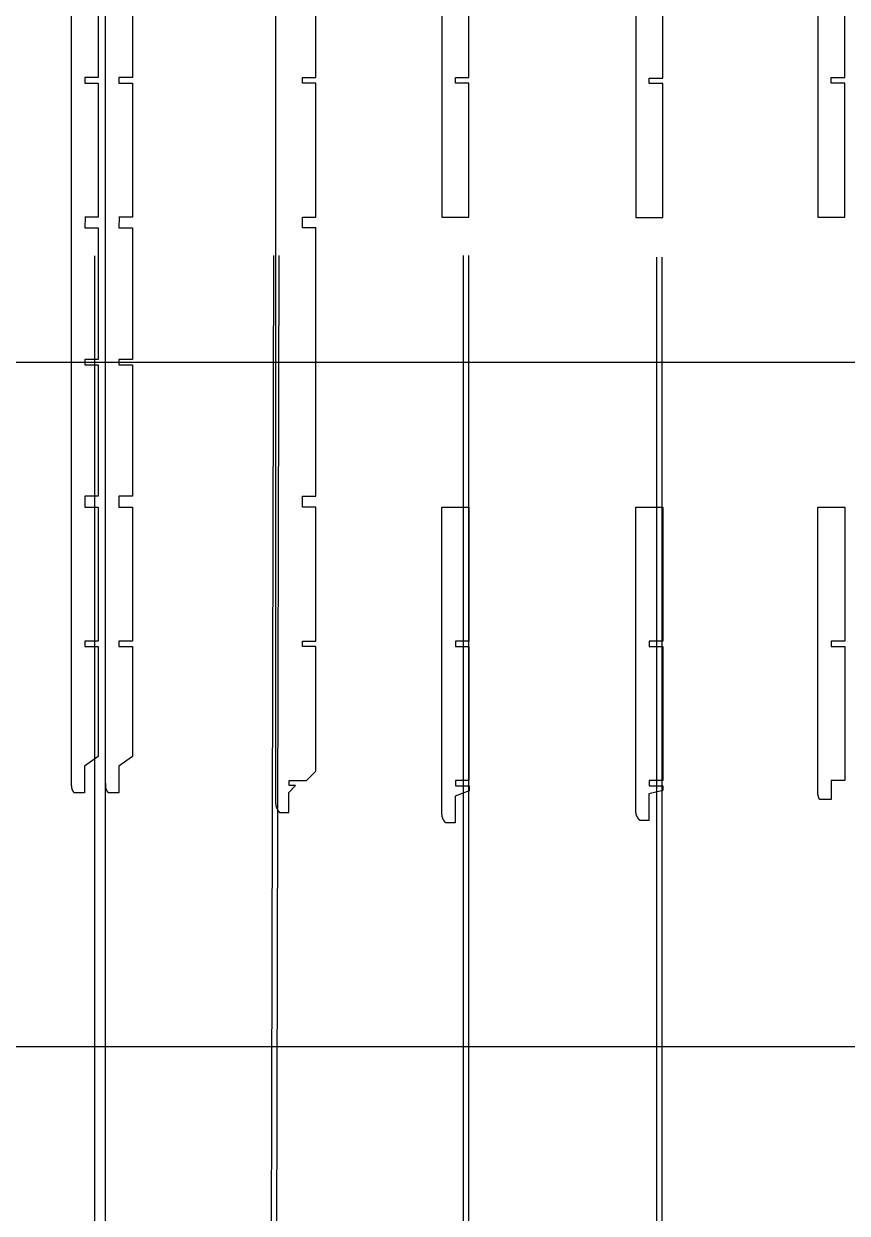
# Model space of a CAD drawing. Header units: inches. Extents: x -1514 to 1282, y -2074 to 286.
# Drawn here: x 295.3 to 356.7, y -56.2 to 32.5 of the extents above; entities that cross this region are included whole.
import ezdxf

# ---------------------------------------------------------------- set-up
doc = ezdxf.new("R2010")
doc.units = ezdxf.units.IN
doc.header["$LTSCALE"] = 0.1
doc.header["$MEASUREMENT"] = 0

msp = doc.modelspace()

# ---------------------------------------------------------------- linework, layer by layer
for p, q in [((300.55217, -144.93508), (300.55217, 15.20214)), ((301.35217, -144.93508), (301.35217, 15.20214)), ((313.5385, -144.93508), (313.88631, 15.21573)), ((313.93846, -144.93508), (314.28627, 15.21486)), ((328.03272, -144.93508), (328.03272, 15.21541)), ((328.43272, -144.93508), (328.43272, 15.21541)), ((342.45966, -144.93508), (342.45966, 15.10104)), ((342.85966, -144.93508), (342.85966, 15.10104)), ((233.85513, 7.27605), (470.09796, 7.27605)), ((233.85513, -43.78328), (430.05717, -43.78328))]:
    msp.add_line(p, q)
at = {"color": 7, "linetype": 'Continuous', "lineweight": 25}
for points in [[(326.43272, 40.95437), (326.43272, 18.0903), (328.43272, 18.0903), (328.43272, 28.0903), (327.43272, 28.0903), (327.43272, 28.4903), (328.43272, 28.4903), (328.43272, 38.4903)], [(314.03272, 40.1733), (314.03272, -25.6212), (314.03274, -25.62731), (314.0328, -25.63342), (314.03289, -25.63953), (314.03302, -25.64564), (314.03319, -25.65175), (314.0334, -25.65785), (314.03365, -25.66396), (314.03393, -25.67007), (314.03425, -25.67617), (314.03461, -25.68227), (314.03501, -25.68837), (314.03544, -25.69447), (314.03592, -25.70056), (314.03643, -25.70665), (314.03697, -25.71274), (314.03756, -25.71882), (314.03818, -25.7249), (314.03884, -25.73097), (314.03919, -25.734), (314.03954, -25.73699), (314.04026, -25.74298), (314.04103, -25.74897), (314.04183, -25.75496), (314.04267, -25.76094), (314.04355, -25.76692), (314.04447, -25.7729), (314.04542, -25.77887), (314.04641, -25.78484), (314.04744, -25.79081), (314.0485, -25.79677), (314.0496, -25.80273), (314.05074, -25.80868), (314.05192, -25.81463), (314.05313, -25.82057), (314.05438, -25.8265), (314.05566, -25.83243), (314.05698, -25.83835), (314.05834, -25.84427), (314.05974, -25.85018), (314.06117, -25.85607), (314.06263, -25.86197), (314.06413, -25.86785), (314.06567, -25.87372), (314.06725, -25.87959), (314.06886, -25.88545), (314.0705, -25.89129), (314.07218, -25.89713), (314.0739, -25.90295), (314.07565, -25.90877), (314.07744, -25.91457), (314.07926, -25.92037), (314.08112, -25.92615), (314.08301, -25.93192), (314.08494, -25.93767), (314.0869, -25.94342), (314.08889, -25.94915), (314.09092, -25.95487), (314.09299, -25.96057), (314.09509, -25.96626), (314.09722, -25.97194), (314.09939, -25.9776), (314.10159, -25.98325), (314.10383, -25.98888), (314.1061, -25.99449), (314.1084, -26.00009), (314.11074, -26.00568), (314.11311, -26.01125), (314.11552, -26.0168), (314.11795, -26.02233), (314.12043, -26.02784), (314.12293, -26.03334), (314.12547, -26.03882), (314.12804, -26.04428), (314.13064, -26.04973), (314.13328, -26.05515), (314.13595, -26.06056), (314.13866, -26.06596), (314.1414, -26.07134), (314.14418, -26.0767), (314.14699, -26.08205), (314.14984, -26.08739), (314.15272, -26.09271), (314.15564, -26.09801), (314.15859, -26.1033), (314.16157, -26.10857), (314.16458, -26.11383), (314.16763, -26.11907), (314.17071, -26.12429), (314.17383, -26.12949), (314.17698, -26.13467), (314.18015, -26.13984), (314.18337, -26.14499), (314.18661, -26.15012), (314.18989, -26.15523), (314.19319, -26.16032), (314.19653, -26.16539), (314.1999, -26.17044), (314.2033, -26.17547), (314.20673, -26.18048), (314.2102, -26.18547), (314.21369, -26.19044), (314.21721, -26.19539), (314.22076, -26.20031), (314.22435, -26.20522), (314.22796, -26.2101), (314.2316, -26.21496), (314.23527, -26.21979), (314.23897, -26.22461), (314.2427, -26.2294), (314.24646, -26.23416), (314.25024, -26.23891), (314.25406, -26.24363), (314.2579, -26.24832), (314.26177, -26.25299), (314.26567, -26.25763), (314.26959, -26.26225), (314.27355, -26.26685), (314.27753, -26.27142), (314.28153, -26.27596), (314.28557, -26.28047), (314.28963, -26.28496), (314.29371, -26.28943), (314.29782, -26.29386), (314.30196, -26.29827), (314.30613, -26.30265), (314.31031, -26.307), (314.31453, -26.31132), (314.31877, -26.31562), (314.32303, -26.31989), (315.01274, -26.31989), (315.01274, -24.81989), (315.51274, -24.31989), (315.03272, -24.3177), (315.03272, -23.93819), (316.33619, -23.93819), (317.03272, -23.24166), (317.03272, -13.93819), (316.03272, -13.93819), (316.03272, -13.53819), (317.03272, -13.53819), (317.03272, -3.53819), (316.03272, -3.53819), (316.03272, -2.73819), (317.03272, -2.73819), (317.03272, 17.2903), (316.03272, 17.2903), (316.03272, 18.0903), (317.03272, 18.0903), (317.03272, 28.09029), (316.03272, 28.09029), (316.03272, 28.49029), (317.03272, 28.49029), (317.03272, 37.77376)], [(340.89199, 40.71335), (340.89199, 18.05202), (342.89199, 18.05202), (342.89199, 28.05202), (341.89199, 28.05202), (341.89199, 28.45202), (342.89199, 28.45202), (342.89199, 38.45202)], [(354.46869, 39.41665), (354.46869, 18.0903), (356.46869, 18.0903), (356.46869, 28.0903), (355.46869, 28.0903), (355.46869, 28.4903), (356.46869, 28.4903), (356.46869, 38.4903)], [(299.82785, 18.09029), (299.80747, 17.29029), (300.80747, 17.29029), (300.80747, 7.47605), (299.80747, 7.47605), (299.80747, 7.07605), (300.80747, 7.07605), (300.80747, -2.73819), (299.80747, -2.73819), (299.80747, -3.53819), (300.80747, -3.53819), (300.80747, -13.53819), (299.80747, -13.53819), (299.80747, -13.93819), (300.80747, -13.93819), (300.80747, -22.14705), (299.78747, -22.86458), (299.78747, -24.86458), (299.02498, -24.86458), (299.02359, -24.86283), (299.0222, -24.86108), (299.02081, -24.85933), (299.01943, -24.85757), (299.01805, -24.85581), (299.01668, -24.85405), (299.01531, -24.85228), (299.01394, -24.85051), (299.01258, -24.84873), (299.01122, -24.84696), (299.00986, -24.84517), (299.00851, -24.84339), (299.00716, -24.8416), (299.00582, -24.83981), (299.00448, -24.83802), (299.00314, -24.83622), (299.00181, -24.83442), (299.00048, -24.83261), (298.99916, -24.8308), (298.99784, -24.82899), (298.99652, -24.82718), (298.99521, -24.82536), (298.9939, -24.82354), (298.9926, -24.82171), (298.99129, -24.81989), (298.99, -24.81806), (298.98871, -24.81622), (298.98742, -24.81438), (298.98613, -24.81254), (298.98485, -24.8107), (298.98358, -24.80885), (298.98231, -24.807), (298.98104, -24.80515), (298.97977, -24.8033), (298.97851, -24.80144), (298.97726, -24.79958), (298.97601, -24.79771), (298.97476, -24.79584), (298.97351, -24.79397), (298.97228, -24.7921), (298.97104, -24.79022), (298.96981, -24.78834), (298.96858, -24.78646), (298.96736, -24.78457), (298.96614, -24.78268), (298.96493, -24.78079), (298.96372, -24.7789), (298.96251, -24.777), (298.96131, -24.7751), (298.96011, -24.7732), (298.95892, -24.77129), (298.95773, -24.76938), (298.95654, -24.76747), (298.95536, -24.76556), (298.95419, -24.76364), (298.95301, -24.76172), (298.95185, -24.7598), (298.95068, -24.75788), (298.94952, -24.75595), (298.94837, -24.75402), (298.94722, -24.75208), (298.94607, -24.75015), (298.94493, -24.74821), (298.94379, -24.74627), (298.94265, -24.74433), (298.94153, -24.74238), (298.9404, -24.74043), (298.93928, -24.73848), (298.93816, -24.73653), (298.93705, -24.73457), (298.93594, -24.73261), (298.93484, -24.73065), (298.93374, -24.72869), (298.93265, -24.72672), (298.93156, -24.72475), (298.93047, -24.72278), (298.92939, -24.72081), (298.92831, -24.71883), (298.92724, -24.71685), (298.92617, -24.71487), (298.92511, -24.71289), (298.92405, -24.7109), (298.923, -24.70892), (298.92195, -24.70693), (298.9209, -24.70493), (298.91986, -24.70294), (298.91882, -24.70094), (298.91779, -24.69894), (298.91676, -24.69694), (298.91574, -24.69494), (298.91472, -24.69293), (298.91371, -24.69092), (298.9127, -24.68891), (298.91169, -24.6869), (298.91069, -24.68489), (298.9097, -24.68287), (298.90871, -24.68085), (298.90772, -24.67883), (298.90674, -24.67681), (298.90576, -24.67478), (298.90479, -24.67276), (298.90382, -24.67073), (298.90286, -24.6687), (298.9019, -24.66666), (298.90094, -24.66463), (298.89999, -24.66259), (298.89905, -24.66055), (298.89811, -24.65851), (298.89717, -24.65647), (298.89624, -24.65442), (298.89532, -24.65238), (298.89439, -24.65033), (298.89348, -24.64828), (298.89256, -24.64622), (298.89166, -24.64417), (298.89075, -24.64211), (298.88986, -24.64006), (298.88896, -24.638), (298.88808, -24.63593), (298.88719, -24.63387), (298.88631, -24.63181), (298.88544, -24.62974), (298.88457, -24.62767), (298.8837, -24.6256), (298.88285, -24.62353), (298.88199, -24.62146), (298.88114, -24.61938), (298.8803, -24.6173), (298.87945, -24.61522), (298.87862, -24.61314), (298.87779, -24.61106), (298.87696, -24.60898), (298.87614, -24.60689), (298.87533, -24.60481), (298.87451, -24.60272), (298.87371, -24.60063), (298.87291, -24.59854), (298.87211, -24.59645), (298.87132, -24.59435), (298.87053, -24.59226), (298.86975, -24.59016), (298.86897, -24.58806), (298.8682, -24.58596), (298.86743, -24.58386), (298.86667, -24.58176), (298.86592, -24.57966), (298.86516, -24.57755), (298.86442, -24.57544), (298.86367, -24.57334), (298.86349, -24.57281), (298.8634, -24.57254), (298.8633, -24.57228), (298.86293, -24.57122), (298.8622, -24.56909), (298.86183, -24.56802), (298.86146, -24.56696), (298.8611, -24.56589), (298.86074, -24.56482), (298.86037, -24.56374), (298.86001, -24.56267), (298.85965, -24.56159), (298.85929, -24.56051), (298.85894, -24.55942), (298.85858, -24.55833), (298.85822, -24.55724), (298.85787, -24.55614), (298.85752, -24.55504), (298.85717, -24.55394), (298.85682, -24.55283), (298.85647, -24.55171), (298.85612, -24.55059), (298.85577, -24.54947), (298.85542, -24.54834), (298.85508, -24.5472), (298.85491, -24.54663), (298.85474, -24.54605), (298.85456, -24.54548), (298.85439, -24.54491), (298.85422, -24.54433), (298.85405, -24.54375), (298.85388, -24.54317), (298.85371, -24.54258), (298.85354, -24.542), (298.85337, -24.54141), (298.8532, -24.54083), (298.85303, -24.54024), (298.85286, -24.53964), (298.8527, -24.53905), (298.85253, -24.53845), (298.85236, -24.53786), (298.85219, -24.53726), (298.85203, -24.53665), (298.85186, -24.53605), (298.85169, -24.53544), (298.85153, -24.53483), (298.85136, -24.53422), (298.85119, -24.53361), (298.85103, -24.533), (298.85086, -24.53238), (298.8507, -24.53176), (298.85053, -24.53114), (298.85037, -24.53051), (298.8502, -24.52989), (298.85004, -24.52926), (298.84988, -24.52862), (298.84971, -24.52799), (298.84955, -24.52735), (298.84939, -24.52671), (298.84923, -24.52607), (298.84906, -24.52543), (298.8489, -24.52478), (298.84874, -24.52413), (298.84858, -24.52348), (298.84842, -24.52282), (298.84826, -24.52216), (298.8481, -24.5215), (298.84793, -24.52084), (298.84777, -24.52017), (298.84761, -24.5195), (298.84746, -24.51883), (298.8473, -24.51815), (298.84714, -24.51747), (298.84698, -24.51679), (298.84682, -24.51611), (298.84666, -24.51542), (298.8465, -24.51473), (298.84635, -24.51404), (298.84619, -24.51334), (298.84603, -24.51264), (298.84587, -24.51193), (298.84572, -24.51123), (298.84556, -24.51052), (298.84541, -24.5098), (298.84525, -24.50909), (298.84509, -24.50837), (298.84494, -24.50764), (298.84478, -24.50692), (298.84463, -24.50619), (298.84448, -24.50545), (298.84432, -24.50471), (298.84417, -24.50397), (298.84401, -24.50323), (298.84386, -24.50248), (298.84371, -24.50173), (298.84355, -24.50097), (298.8434, -24.50021), (298.84325, -24.49945), (298.8431, -24.49868), (298.84295, -24.49791), (298.84279, -24.49713), (298.84264, -24.49636), (298.84249, -24.49557), (298.84234, -24.49479), (298.84219, -24.494), (298.84204, -24.4932), (298.84189, -24.4924), (298.84174, -24.4916), (298.84159, -24.49079), (298.84144, -24.48998), (298.84129, -24.48917), (298.84114, -24.48835), (298.841, -24.48753), (298.84085, -24.4867), (298.8407, -24.48587), (298.84055, -24.48503), (298.8404, -24.48419), (298.84026, -24.48334), (298.84011, -24.48249), (298.83996, -24.48164), (298.83982, -24.48078), (298.83967, -24.47992), (298.83953, -24.47905), (298.83938, -24.47818), (298.83923, -24.4773), (298.83909, -24.47642), (298.83894, -24.47554), (298.8388, -24.47465), (298.83866, -24.47375), (298.83851, -24.47285), (298.83837, -24.47195), (298.83822, -24.47104), (298.83808, -24.47012), (298.83794, -24.4692), (298.83779, -24.46828), (298.83765, -24.46735), (298.83751, -24.46642), (298.83737, -24.46548), (298.83723, -24.46453), (298.83708, -24.46359), (298.83694, -24.46263), (298.8368, -24.46167), (298.83666, -24.46071), (298.83652, -24.45974), (298.83638, -24.45876), (298.83624, -24.45778), (298.8361, -24.4568), (298.83596, -24.45581), (298.83582, -24.45481), (298.83568, -24.45381), (298.83554, -24.4528), (298.83541, -24.45179), (298.83527, -24.45078), (298.83513, -24.44975), (298.83499, -24.44872), (298.83485, -24.44769), (298.83472, -24.44665), (298.83458, -24.44561), (298.83444, -24.44456), (298.83431, -24.4435), (298.83417, -24.44244), (298.83403, -24.44137), (298.8339, -24.4403), (298.83376, -24.43922), (298.83363, -24.43813), (298.83349, -24.43704), (298.83336, -24.43594), (298.83322, -24.43484), (298.83309, -24.43373), (298.83295, -24.43262), (298.83282, -24.4315), (298.83269, -24.43037), (298.83255, -24.42924), (298.83242, -24.4281), (298.83229, -24.42695), (298.83215, -24.4258), (298.83202, -24.42465), (298.83189, -24.42348), (298.83176, -24.42231), (298.83162, -24.42114), (298.83149, -24.41996), (298.83136, -24.41877), (298.83123, -24.41757), (298.8311, -24.41637), (298.83103, -24.41577), (298.83097, -24.41516), (298.8309, -24.41456), (298.83084, -24.41395), (298.83077, -24.41334), (298.83071, -24.41273), (298.83064, -24.41212), (298.83058, -24.4115), (298.83051, -24.41089), (298.83045, -24.41027), (298.83038, -24.40965), (298.83032, -24.40903), (298.83026, -24.4084), (298.83019, -24.40778), (298.83013, -24.40715), (298.83006, -24.40653), (298.83, -24.4059), (298.82993, -24.40527), (298.82987, -24.40463), (298.8298, -24.404), (298.82974, -24.40336), (298.82968, -24.40273), (298.82961, -24.40209), (298.82955, -24.40145), (298.82948, -24.4008), (298.82942, -24.40016), (298.82936, -24.39951), (298.82929, -24.39886), (298.82923, -24.39821), (298.82917, -24.39756), (298.8291, -24.39691), (298.82904, -24.39626), (298.82898, -24.3956), (298.82891, -24.39494), (298.82885, -24.39428), (298.82879, -24.39362), (298.82872, -24.39296), (298.82866, -24.39229), (298.8286, -24.39162), (298.82853, -24.39096), (298.82847, -24.39028), (298.82841, -24.38961), (298.82834, -24.38894), (298.82828, -24.38826), (298.82822, -24.38759), (298.82816, -24.38691), (298.82809, -24.38622), (298.82803, -24.38554), (298.82797, -24.38486), (298.82791, -24.38417), (298.82784, -24.38348), (298.82778, -24.38279), (298.82772, -24.3821), (298.82766, -24.38141), (298.82759, -24.38071), (298.82753, -24.38001), (298.82747, -24.37932), (298.82741, -24.37861), (298.82735, -24.37791), (298.82728, -24.37721), (298.82722, -24.3765), (298.82716, -24.37579), (298.8271, -24.37508), (298.82704, -24.37437), (298.82698, -24.37366), (298.82691, -24.37294), (298.82685, -24.37222), (298.82679, -24.3715), (298.82673, -24.37078), (298.82667, -24.37006), (298.82661, -24.36933), (298.82655, -24.36861), (298.82648, -24.36788), (298.82642, -24.36715), (298.82636, -24.36642), (298.8263, -24.36568), (298.82624, -24.36494), (298.82618, -24.36421), (298.82612, -24.36347), (298.82606, -24.36272), (298.826, -24.36198), (298.82594, -24.36123), (298.82588, -24.36049), (298.82582, -24.35974), (298.82576, -24.35899), (298.82569, -24.35823), (298.82563, -24.35748), (298.82557, -24.35672), (298.82551, -24.35596), (298.82545, -24.3552), (298.82539, -24.35444), (298.82533, -24.35367), (298.82527, -24.3529), (298.82521, -24.35213), (298.82515, -24.35136), (298.82509, -24.35059), (298.82503, -24.34981), (298.82497, -24.34904), (298.82491, -24.34826), (298.82485, -24.34748), (298.8248, -24.34669), (298.82474, -24.34591), (298.82468, -24.34512), (298.82462, -24.34433), (298.82456, -24.34354), (298.8245, -24.34275), (298.82444, -24.34195), (298.82438, -24.34116), (298.82432, -24.34036), (298.82426, -24.33956), (298.8242, -24.33875), (298.82414, -24.33795), (298.82408, -24.33714), (298.82403, -24.33633), (298.82397, -24.33552), (298.82391, -24.33471), (298.82385, -24.33389), (298.82379, -24.33308), (298.82373, -24.33226), (298.82367, -24.33143), (298.82362, -24.33061), (298.82356, -24.32978), (298.8235, -24.32896), (298.82344, -24.32813), (298.82338, -24.3273), (298.82332, -24.32646), (298.82327, -24.32563), (298.82321, -24.32479), (298.82315, -24.32395), (298.82309, -24.3231), (298.82303, -24.32226), (298.82298, -24.32141), (298.82292, -24.32056), (298.82286, -24.31971), (298.8228, -24.31886), (298.82274, -24.31801), (298.82269, -24.31715), (298.82263, -24.31629), (298.82257, -24.31543), (298.82251, -24.31456), (298.82246, -24.3137), (298.8224, -24.31283), (298.82234, -24.31196), (298.82229, -24.31109), (298.82223, -24.31021), (298.82217, -24.30934), (298.82211, -24.30846), (298.82206, -24.30758), (298.822, -24.3067), (298.82194, -24.30581), (298.82189, -24.30492), (298.82183, -24.30403), (298.82177, -24.30314), (298.82172, -24.30225), (298.82166, -24.30135), (298.8216, -24.30045), (298.82155, -24.29955), (298.82149, -24.29865), (298.82143, -24.29775), (298.82138, -24.29684), (298.82132, -24.29593), (298.82126, -24.29502), (298.82121, -24.2941), (298.82115, -24.29319), (298.8211, -24.29227), (298.82104, -24.29135), (298.82098, -24.29043), (298.82093, -24.2895), (298.82087, -24.28857), (298.82082, -24.28764), (298.82076, -24.28671), (298.8207, -24.28578), (298.82065, -24.28484), (298.82059, -24.2839), (298.82054, -24.28296), (298.82048, -24.28202), (298.82043, -24.28108), (298.82037, -24.28013), (298.82032, -24.27918), (298.82026, -24.27823), (298.82021, -24.27727), (298.82015, -24.27631), (298.8201, -24.27535), (298.82004, -24.27439), (298.81998, -24.27343), (298.81993, -24.27246), (298.81988, -24.2715), (298.81982, -24.27052), (298.81977, -24.26955), (298.81971, -24.26858), (298.81966, -24.2676), (298.8196, -24.26662), (298.81955, -24.26564), (298.81949, -24.26465), (298.81944, -24.26366), (298.81938, -24.26268), (298.81933, -24.26168), (298.81927, -24.26069), (298.81922, -24.25969), (298.81917, -24.25869), (298.81911, -24.25769), (298.81906, -24.25669), (298.819, -24.25568), (298.81895, -24.25467), (298.8189, -24.25366), (298.81884, -24.25265), (298.81879, -24.25164), (298.81873, -24.25062), (298.81868, -24.2496), (298.81863, -24.24857), (298.81857, -24.24755), (298.81852, -24.24652), (298.81846, -24.24549), (298.81841, -24.24446), (298.81836, -24.24342), (298.8183, -24.24239), (298.81825, -24.24135), (298.8182, -24.24031), (298.81814, -24.23926), (298.81809, -24.23821), (298.81804, -24.23716), (298.81798, -24.23611), (298.81793, -24.23506), (298.81788, -24.234), (298.81783, -24.23294), (298.81777, -24.23188), (298.81772, -24.23082), (298.81767, -24.22975), (298.81761, -24.22868), (298.81756, -24.22761), (298.81751, -24.22653), (298.81746, -24.22546), (298.8174, -24.22438), (298.81735, -24.2233), (298.8173, -24.22221), (298.81725, -24.22113), (298.81719, -24.22004), (298.81714, -24.21894), (298.81709, -24.21785), (298.81704, -24.21675), (298.81699, -24.21565), (298.81693, -24.21455), (298.81688, -24.21345), (298.81683, -24.21234), (298.81678, -24.21123), (298.81673, -24.21012), (298.81667, -24.20901), (298.81662, -24.20789), (298.81657, -24.20677), (298.81652, -24.20565), (298.81647, -24.20452), (298.81641, -24.2034), (298.81636, -24.20227), (298.81631, -24.20113), (298.81626, -24.2), (298.81621, -24.19886), (298.81616, -24.19772), (298.81611, -24.19658), (298.81605, -24.19543), (298.816, -24.19428), (298.81595, -24.19313), (298.8159, -24.19198), (298.81585, -24.19082), (298.8158, -24.18967), (298.81575, -24.18851), (298.8157, -24.18734), (298.81565, -24.18618), (298.8156, -24.18501), (298.81555, -24.18384), (298.81549, -24.18266), (298.81544, -24.18148), (298.81539, -24.1803), (298.81534, -24.17912), (298.81529, -24.17794), (298.81524, -24.17675), (298.81519, -24.17556), (298.81514, -24.17437), (298.81509, -24.17317), (298.81504, -24.17197), (298.81499, -24.17077), (298.81494, -24.16957), (298.81489, -24.16836), (298.81484, -24.16716), (298.81479, -24.16594), (298.81474, -24.16473), (298.81469, -24.16351), (298.81464, -24.16229), (298.81459, -24.16107), (298.81454, -24.15985), (298.81449, -24.15862), (298.81444, -24.15739), (298.81439, -24.15616), (298.81434, -24.15492), (298.81429, -24.15368), (298.81424, -24.15244), (298.81419, -24.1512), (298.81414, -24.14995), (298.81409, -24.1487), (298.81404, -24.14745), (298.814, -24.14619), (298.81395, -24.14493), (298.8139, -24.14367), (298.81385, -24.14241), (298.8138, -24.14114), (298.81375, -24.13988), (298.8137, -24.1386), (298.81365, -24.13733), (298.8136, -24.13605), (298.81355, -24.13477), (298.81351, -24.13349), (298.81346, -24.13221), (298.81341, -24.13092), (298.81336, -24.12963), (298.81331, -24.12833), (298.81326, -24.12704), (298.81321, -24.12574), (298.81317, -24.12443), (298.81312, -24.12313), (298.81307, -24.12182), (298.81302, -24.12051), (298.81297, -24.1192), (298.81292, -24.11788), (298.81288, -24.11656), (298.81283, -24.11524), (298.81278, -24.11391), (298.81273, -24.11258), (298.81268, -24.11125), (298.81264, -24.10992), (298.81259, -24.10858), (298.81254, -24.10724), (298.81249, -24.1059), (298.81244, -24.10456), (298.8124, -24.10321), (298.81235, -24.10186), (298.8123, -24.10051), (298.81225, -24.09915), (298.81221, -24.09779), (298.81216, -24.09643), (298.81211, -24.09506), (298.81206, -24.09369), (298.81202, -24.09232), (298.81197, -24.09095), (298.81192, -24.08957), (298.81188, -24.08819), (298.81183, -24.08681), (298.81178, -24.08542), (298.81173, -24.08403), (298.81169, -24.08264), (298.81164, -24.08125), (298.81159, -24.07985), (298.81155, -24.07845), (298.8115, -24.07705), (298.81145, -24.07564), (298.81141, -24.07423), (298.81136, -24.07282), (298.81131, -24.0714), (298.81127, -24.06999), (298.81122, -24.06857), (298.81117, -24.06714), (298.81113, -24.06571), (298.81108, -24.06428), (298.81103, -24.06285), (298.81099, -24.06142), (298.81094, -24.05998), (298.8109, -24.05853), (298.81085, -24.05709), (298.8108, -24.05564), (298.81076, -24.05419), (298.81071, -24.05274), (298.81067, -24.05128), (298.81062, -24.04982), (298.81057, -24.04836), (298.81053, -24.04689), (298.81048, -24.04542), (298.81044, -24.04395), (298.81039, -24.04247), (298.81034, -24.041), (298.8103, -24.03951), (298.81025, -24.03803), (298.81021, -24.03654), (298.81016, -24.03505), (298.81012, -24.03356), (298.81007, -24.03206), (298.81003, -24.03056), (298.80998, -24.02906), (298.80994, -24.02755), (298.80989, -24.02604), (298.80985, -24.02453), (298.8098, -24.02302), (298.80976, -24.0215), (298.80971, -24.01998), (298.80967, -24.01845), (298.80962, -24.01693), (298.80958, -24.01539), (298.80953, -24.01386), (298.80949, -24.01232), (298.80944, -24.01078), (298.8094, -24.00924), (298.80935, -24.00769), (298.80931, -24.00614), (298.80926, -24.00459), (298.80922, -24.00304), (298.80917, -24.00148), (298.80913, -23.99992), (298.80909, -23.99835), (298.80904, -23.99678), (298.809, -23.99521), (298.80895, -23.99364), (298.80891, -23.99206), (298.80886, -23.99048), (298.80882, -23.98889), (298.80878, -23.98731), (298.80873, -23.98572), (298.80869, -23.98412), (298.80864, -23.98253), (298.8086, -23.98093), (298.80856, -23.97932), (298.80851, -23.97772), (298.80847, -23.97611), (298.80842, -23.97449), (298.80838, -23.97288), (298.80834, -23.97126), (298.80829, -23.96963), (298.80825, -23.96801), (298.80821, -23.96638), (298.80816, -23.96475), (298.80812, -23.96311), (298.80808, -23.96147), (298.80803, -23.95983), (298.80799, -23.95819), (298.80795, -23.95654), (298.8079, -23.95489), (298.80786, -23.95323), (298.80782, -23.95157), (298.80777, -23.94991), (298.80773, -23.94825), (298.80769, -23.94658), (298.80764, -23.94491), (298.8076, -23.94323), (298.80756, -23.94156), (298.80752, -23.93987), (298.80747, -23.93819), (298.80747, 38.49029)], [(302.37255, 18.09029), (302.35217, 17.29029), (303.35217, 17.29029), (303.35217, 7.47605), (302.35217, 7.47605), (302.35217, 7.07605), (303.35217, 7.07605), (303.35217, -2.73819), (302.35217, -2.73819), (302.35217, -3.53819), (303.35217, -3.53819), (303.35217, -13.53819), (302.35217, -13.53819), (302.35217, -13.93819), (303.35217, -13.93819), (303.35217, -22.14705), (302.33217, -22.86458), (302.33217, -24.86458), (301.56968, -24.86458), (301.56829, -24.86283), (301.5669, -24.86108), (301.56551, -24.85933), (301.56413, -24.85757), (301.56275, -24.85581), (301.56138, -24.85405), (301.56001, -24.85228), (301.55864, -24.85051), (301.55727, -24.84873), (301.55592, -24.84696), (301.55456, -24.84517), (301.55321, -24.84339), (301.55186, -24.8416), (301.55052, -24.83981), (301.54918, -24.83802), (301.54784, -24.83622), (301.54651, -24.83442), (301.54518, -24.83261), (301.54386, -24.8308), (301.54254, -24.82899), (301.54122, -24.82718), (301.53991, -24.82536), (301.5386, -24.82354), (301.53729, -24.82171), (301.53599, -24.81989), (301.5347, -24.81806), (301.53341, -24.81622), (301.53212, -24.81438), (301.53083, -24.81254), (301.52955, -24.8107), (301.52828, -24.80885), (301.527, -24.807), (301.52574, -24.80515), (301.52447, -24.8033), (301.52321, -24.80144), (301.52196, -24.79958), (301.52071, -24.79771), (301.51946, -24.79584), (301.51821, -24.79397), (301.51698, -24.7921), (301.51574, -24.79022), (301.51451, -24.78834), (301.51328, -24.78646), (301.51206, -24.78457), (301.51084, -24.78268), (301.50963, -24.78079), (301.50842, -24.7789), (301.50721, -24.777), (301.50601, -24.7751), (301.50481, -24.7732), (301.50362, -24.77129), (301.50243, -24.76938), (301.50124, -24.76747), (301.50006, -24.76556), (301.49888, -24.76364), (301.49771, -24.76172), (301.49654, -24.7598), (301.49538, -24.75788), (301.49422, -24.75595), (301.49307, -24.75402), (301.49192, -24.75208), (301.49077, -24.75015), (301.48963, -24.74821), (301.48849, -24.74627), (301.48735, -24.74433), (301.48623, -24.74238), (301.4851, -24.74043), (301.48398, -24.73848), (301.48286, -24.73653), (301.48175, -24.73457), (301.48064, -24.73261), (301.47954, -24.73065), (301.47844, -24.72869), (301.47735, -24.72672), (301.47626, -24.72475), (301.47517, -24.72278), (301.47409, -24.72081), (301.47301, -24.71883), (301.47194, -24.71685), (301.47087, -24.71487), (301.46981, -24.71289), (301.46875, -24.7109), (301.4677, -24.70892), (301.46665, -24.70693), (301.4656, -24.70493), (301.46456, -24.70294), (301.46352, -24.70094), (301.46249, -24.69894), (301.46146, -24.69694), (301.46044, -24.69494), (301.45942, -24.69293), (301.45841, -24.69092), (301.4574, -24.68891), (301.45639, -24.6869), (301.45539, -24.68489), (301.4544, -24.68287), (301.45341, -24.68085), (301.45242, -24.67883), (301.45144, -24.67681), (301.45046, -24.67478), (301.44949, -24.67276), (301.44852, -24.67073), (301.44756, -24.6687), (301.4466, -24.66666), (301.44564, -24.66463), (301.44469, -24.66259), (301.44375, -24.66055), (301.44281, -24.65851), (301.44187, -24.65647), (301.44094, -24.65442), (301.44001, -24.65238), (301.43909, -24.65033), (301.43818, -24.64828), (301.43726, -24.64622), (301.43636, -24.64417), (301.43545, -24.64211), (301.43456, -24.64006), (301.43366, -24.638), (301.43277, -24.63593), (301.43189, -24.63387), (301.43101, -24.63181), (301.43014, -24.62974), (301.42927, -24.62767), (301.4284, -24.6256), (301.42754, -24.62353), (301.42669, -24.62146), (301.42584, -24.61938), (301.42499, -24.6173), (301.42415, -24.61522), (301.42332, -24.61314), (301.42249, -24.61106), (301.42166, -24.60898), (301.42084, -24.60689), (301.42002, -24.60481), (301.41921, -24.60272), (301.41841, -24.60063), (301.41761, -24.59854), (301.41681, -24.59645), (301.41602, -24.59435), (301.41523, -24.59226), (301.41445, -24.59016), (301.41367, -24.58806), (301.4129, -24.58596), (301.41213, -24.58386), (301.41137, -24.58176), (301.41061, -24.57966), (301.40986, -24.57755), (301.40912, -24.57544), (301.40837, -24.57334), (301.40819, -24.57281), (301.4081, -24.57254), (301.408, -24.57228), (301.40763, -24.57122), (301.4069, -24.56909), (301.40653, -24.56802), (301.40616, -24.56696), (301.4058, -24.56589), (301.40544, -24.56482), (301.40507, -24.56374), (301.40471, -24.56267), (301.40435, -24.56159), (301.40399, -24.56051), (301.40364, -24.55942), (301.40328, -24.55833), (301.40292, -24.55724), (301.40257, -24.55614), (301.40222, -24.55504), (301.40187, -24.55394), (301.40151, -24.55283), (301.40117, -24.55171), (301.40082, -24.55059), (301.40047, -24.54947), (301.40012, -24.54834), (301.39978, -24.5472), (301.39961, -24.54663), (301.39943, -24.54605), (301.39926, -24.54548), (301.39909, -24.54491), (301.39892, -24.54433), (301.39875, -24.54375), (301.39858, -24.54317), (301.39841, -24.54258), (301.39824, -24.542), (301.39807, -24.54141), (301.3979, -24.54083), (301.39773, -24.54024), (301.39756, -24.53964), (301.3974, -24.53905), (301.39723, -24.53845), (301.39706, -24.53786), (301.39689, -24.53726), (301.39673, -24.53665), (301.39656, -24.53605), (301.39639, -24.53544), (301.39623, -24.53483), (301.39606, -24.53422), (301.39589, -24.53361), (301.39573, -24.533), (301.39556, -24.53238), (301.3954, -24.53176), (301.39523, -24.53114), (301.39507, -24.53051), (301.3949, -24.52989), (301.39474, -24.52926), (301.39458, -24.52862), (301.39441, -24.52799), (301.39425, -24.52735), (301.39409, -24.52671), (301.39392, -24.52607), (301.39376, -24.52543), (301.3936, -24.52478), (301.39344, -24.52413), (301.39328, -24.52348), (301.39312, -24.52282), (301.39296, -24.52216), (301.39279, -24.5215), (301.39263, -24.52084), (301.39247, -24.52017), (301.39231, -24.5195), (301.39215, -24.51883), (301.392, -24.51815), (301.39184, -24.51747), (301.39168, -24.51679), (301.39152, -24.51611), (301.39136, -24.51542), (301.3912, -24.51473), (301.39105, -24.51404), (301.39089, -24.51334), (301.39073, -24.51264), (301.39057, -24.51193), (301.39042, -24.51123), (301.39026, -24.51052), (301.39011, -24.5098), (301.38995, -24.50909), (301.38979, -24.50837), (301.38964, -24.50764), (301.38948, -24.50692), (301.38933, -24.50619), (301.38917, -24.50545), (301.38902, -24.50471), (301.38887, -24.50397), (301.38871, -24.50323), (301.38856, -24.50248), (301.38841, -24.50173), (301.38825, -24.50097), (301.3881, -24.50021), (301.38795, -24.49945), (301.3878, -24.49868), (301.38764, -24.49791), (301.38749, -24.49713), (301.38734, -24.49636), (301.38719, -24.49557), (301.38704, -24.49479), (301.38689, -24.494), (301.38674, -24.4932), (301.38659, -24.4924), (301.38644, -24.4916), (301.38629, -24.49079), (301.38614, -24.48998), (301.38599, -24.48917), (301.38584, -24.48835), (301.38569, -24.48753), (301.38555, -24.4867), (301.3854, -24.48587), (301.38525, -24.48503), (301.3851, -24.48419), (301.38496, -24.48334), (301.38481, -24.48249), (301.38466, -24.48164), (301.38452, -24.48078), (301.38437, -24.47992), (301.38422, -24.47905), (301.38408, -24.47818), (301.38393, -24.4773), (301.38379, -24.47642), (301.38364, -24.47554), (301.3835, -24.47465), (301.38336, -24.47375), (301.38321, -24.47285), (301.38307, -24.47195), (301.38292, -24.47104), (301.38278, -24.47012), (301.38264, -24.4692), (301.38249, -24.46828), (301.38235, -24.46735), (301.38221, -24.46642), (301.38207, -24.46548), (301.38193, -24.46453), (301.38178, -24.46359), (301.38164, -24.46263), (301.3815, -24.46167), (301.38136, -24.46071), (301.38122, -24.45974), (301.38108, -24.45876), (301.38094, -24.45778), (301.3808, -24.4568), (301.38066, -24.45581), (301.38052, -24.45481), (301.38038, -24.45381), (301.38024, -24.4528), (301.3801, -24.45179), (301.37997, -24.45078), (301.37983, -24.44975), (301.37969, -24.44872), (301.37955, -24.44769), (301.37942, -24.44665), (301.37928, -24.44561), (301.37914, -24.44456), (301.37901, -24.4435), (301.37887, -24.44244), (301.37873, -24.44137), (301.3786, -24.4403), (301.37846, -24.43922), (301.37833, -24.43813), (301.37819, -24.43704), (301.37806, -24.43594), (301.37792, -24.43484), (301.37779, -24.43373), (301.37765, -24.43262), (301.37752, -24.4315), (301.37738, -24.43037), (301.37725, -24.42924), (301.37712, -24.4281), (301.37699, -24.42695), (301.37685, -24.4258), (301.37672, -24.42465), (301.37659, -24.42348), (301.37646, -24.42231), (301.37632, -24.42114), (301.37619, -24.41996), (301.37606, -24.41877), (301.37593, -24.41757), (301.3758, -24.41637), (301.37573, -24.41577), (301.37567, -24.41516), (301.3756, -24.41456), (301.37554, -24.41395), (301.37547, -24.41334), (301.37541, -24.41273), (301.37534, -24.41212), (301.37528, -24.4115), (301.37521, -24.41089), (301.37515, -24.41027), (301.37508, -24.40965), (301.37502, -24.40903), (301.37495, -24.4084), (301.37489, -24.40778), (301.37483, -24.40715), (301.37476, -24.40653), (301.3747, -24.4059), (301.37463, -24.40527), (301.37457, -24.40463), (301.3745, -24.404), (301.37444, -24.40336), (301.37438, -24.40273), (301.37431, -24.40209), (301.37425, -24.40145), (301.37418, -24.4008), (301.37412, -24.40016), (301.37406, -24.39951), (301.37399, -24.39886), (301.37393, -24.39821), (301.37387, -24.39756), (301.3738, -24.39691), (301.37374, -24.39626), (301.37367, -24.3956), (301.37361, -24.39494), (301.37355, -24.39428), (301.37348, -24.39362), (301.37342, -24.39296), (301.37336, -24.39229), (301.3733, -24.39162), (301.37323, -24.39096), (301.37317, -24.39028), (301.37311, -24.38961), (301.37304, -24.38894), (301.37298, -24.38826), (301.37292, -24.38759), (301.37286, -24.38691), (301.37279, -24.38622), (301.37273, -24.38554), (301.37267, -24.38486), (301.3726, -24.38417), (301.37254, -24.38348), (301.37248, -24.38279), (301.37242, -24.3821), (301.37236, -24.38141), (301.37229, -24.38071), (301.37223, -24.38001), (301.37217, -24.37932), (301.37211, -24.37861), (301.37205, -24.37791), (301.37198, -24.37721), (301.37192, -24.3765), (301.37186, -24.37579), (301.3718, -24.37508), (301.37174, -24.37437), (301.37167, -24.37366), (301.37161, -24.37294), (301.37155, -24.37222), (301.37149, -24.3715), (301.37143, -24.37078), (301.37137, -24.37006), (301.37131, -24.36933), (301.37125, -24.36861), (301.37118, -24.36788), (301.37112, -24.36715), (301.37106, -24.36642), (301.371, -24.36568), (301.37094, -24.36494), (301.37088, -24.36421), (301.37082, -24.36347), (301.37076, -24.36272), (301.3707, -24.36198), (301.37064, -24.36123), (301.37058, -24.36049), (301.37052, -24.35974), (301.37045, -24.35899), (301.37039, -24.35823), (301.37033, -24.35748), (301.37027, -24.35672), (301.37021, -24.35596), (301.37015, -24.3552), (301.37009, -24.35444), (301.37003, -24.35367), (301.36997, -24.3529), (301.36991, -24.35213), (301.36985, -24.35136), (301.36979, -24.35059), (301.36973, -24.34981), (301.36967, -24.34904), (301.36961, -24.34826), (301.36955, -24.34748), (301.36949, -24.34669), (301.36944, -24.34591), (301.36938, -24.34512), (301.36932, -24.34433), (301.36926, -24.34354), (301.3692, -24.34275), (301.36914, -24.34195), (301.36908, -24.34116), (301.36902, -24.34036), (301.36896, -24.33956), (301.3689, -24.33875), (301.36884, -24.33795), (301.36878, -24.33714), (301.36873, -24.33633), (301.36867, -24.33552), (301.36861, -24.33471), (301.36855, -24.33389), (301.36849, -24.33308), (301.36843, -24.33226), (301.36837, -24.33143), (301.36831, -24.33061), (301.36826, -24.32978), (301.3682, -24.32896), (301.36814, -24.32813), (301.36808, -24.3273), (301.36802, -24.32646), (301.36796, -24.32563), (301.36791, -24.32479), (301.36785, -24.32395), (301.36779, -24.3231), (301.36773, -24.32226), (301.36767, -24.32141), (301.36762, -24.32056), (301.36756, -24.31971), (301.3675, -24.31886), (301.36744, -24.31801), (301.36739, -24.31715), (301.36733, -24.31629), (301.36727, -24.31543), (301.36721, -24.31456), (301.36716, -24.3137), (301.3671, -24.31283), (301.36704, -24.31196), (301.36698, -24.31109), (301.36693, -24.31021), (301.36687, -24.30934), (301.36681, -24.30846), (301.36676, -24.30758), (301.3667, -24.3067), (301.36664, -24.30581), (301.36659, -24.30492), (301.36653, -24.30403), (301.36647, -24.30314), (301.36642, -24.30225), (301.36636, -24.30135), (301.3663, -24.30045), (301.36625, -24.29955), (301.36619, -24.29865), (301.36613, -24.29775), (301.36608, -24.29684), (301.36602, -24.29593), (301.36596, -24.29502), (301.36591, -24.2941), (301.36585, -24.29319), (301.3658, -24.29227), (301.36574, -24.29135), (301.36568, -24.29043), (301.36563, -24.2895), (301.36557, -24.28857), (301.36552, -24.28764), (301.36546, -24.28671), (301.3654, -24.28578), (301.36535, -24.28484), (301.36529, -24.2839), (301.36524, -24.28296), (301.36518, -24.28202), (301.36513, -24.28108), (301.36507, -24.28013), (301.36502, -24.27918), (301.36496, -24.27823), (301.3649, -24.27727), (301.36485, -24.27631), (301.36479, -24.27535), (301.36474, -24.27439), (301.36468, -24.27343), (301.36463, -24.27246), (301.36457, -24.2715), (301.36452, -24.27052), (301.36446, -24.26955), (301.36441, -24.26858), (301.36436, -24.2676), (301.3643, -24.26662), (301.36425, -24.26564), (301.36419, -24.26465), (301.36414, -24.26366), (301.36408, -24.26268), (301.36403, -24.26168), (301.36397, -24.26069), (301.36392, -24.25969), (301.36387, -24.25869), (301.36381, -24.25769), (301.36376, -24.25669), (301.3637, -24.25568), (301.36365, -24.25467), (301.36359, -24.25366), (301.36354, -24.25265), (301.36349, -24.25164), (301.36343, -24.25062), (301.36338, -24.2496), (301.36333, -24.24857), (301.36327, -24.24755), (301.36322, -24.24652), (301.36316, -24.24549), (301.36311, -24.24446), (301.36306, -24.24342), (301.363, -24.24239), (301.36295, -24.24135), (301.3629, -24.24031), (301.36284, -24.23926), (301.36279, -24.23821), (301.36274, -24.23716), (301.36268, -24.23611), (301.36263, -24.23506), (301.36258, -24.234), (301.36253, -24.23294), (301.36247, -24.23188), (301.36242, -24.23082), (301.36237, -24.22975), (301.36231, -24.22868), (301.36226, -24.22761), (301.36221, -24.22653), (301.36216, -24.22546), (301.3621, -24.22438), (301.36205, -24.2233), (301.362, -24.22221), (301.36195, -24.22113), (301.36189, -24.22004), (301.36184, -24.21894), (301.36179, -24.21785), (301.36174, -24.21675), (301.36168, -24.21565), (301.36163, -24.21455), (301.36158, -24.21345), (301.36153, -24.21234), (301.36148, -24.21123), (301.36142, -24.21012), (301.36137, -24.20901), (301.36132, -24.20789), (301.36127, -24.20677), (301.36122, -24.20565), (301.36117, -24.20452), (301.36111, -24.2034), (301.36106, -24.20227), (301.36101, -24.20113), (301.36096, -24.2), (301.36091, -24.19886), (301.36086, -24.19772), (301.36081, -24.19658), (301.36075, -24.19543), (301.3607, -24.19428), (301.36065, -24.19313), (301.3606, -24.19198), (301.36055, -24.19082), (301.3605, -24.18967), (301.36045, -24.18851), (301.3604, -24.18734), (301.36035, -24.18618), (301.3603, -24.18501), (301.36024, -24.18384), (301.36019, -24.18266), (301.36014, -24.18148), (301.36009, -24.1803), (301.36004, -24.17912), (301.35999, -24.17794), (301.35994, -24.17675), (301.35989, -24.17556), (301.35984, -24.17437), (301.35979, -24.17317), (301.35974, -24.17197), (301.35969, -24.17077), (301.35964, -24.16957), (301.35959, -24.16836), (301.35954, -24.16716), (301.35949, -24.16594), (301.35944, -24.16473), (301.35939, -24.16351), (301.35934, -24.16229), (301.35929, -24.16107), (301.35924, -24.15985), (301.35919, -24.15862), (301.35914, -24.15739), (301.35909, -24.15616), (301.35904, -24.15492), (301.35899, -24.15368), (301.35894, -24.15244), (301.35889, -24.1512), (301.35884, -24.14995), (301.35879, -24.1487), (301.35874, -24.14745), (301.3587, -24.14619), (301.35865, -24.14493), (301.3586, -24.14367), (301.35855, -24.14241), (301.3585, -24.14114), (301.35845, -24.13988), (301.3584, -24.1386), (301.35835, -24.13733), (301.3583, -24.13605), (301.35825, -24.13477), (301.35821, -24.13349), (301.35816, -24.13221), (301.35811, -24.13092), (301.35806, -24.12963), (301.35801, -24.12833), (301.35796, -24.12704), (301.35791, -24.12574), (301.35787, -24.12443), (301.35782, -24.12313), (301.35777, -24.12182), (301.35772, -24.12051), (301.35767, -24.1192), (301.35762, -24.11788), (301.35758, -24.11656), (301.35753, -24.11524), (301.35748, -24.11391), (301.35743, -24.11258), (301.35738, -24.11125), (301.35734, -24.10992), (301.35729, -24.10858), (301.35724, -24.10724), (301.35719, -24.1059), (301.35714, -24.10456), (301.3571, -24.10321), (301.35705, -24.10186), (301.357, -24.10051), (301.35695, -24.09915), (301.35691, -24.09779), (301.35686, -24.09643), (301.35681, -24.09506), (301.35676, -24.09369), (301.35672, -24.09232), (301.35667, -24.09095), (301.35662, -24.08957), (301.35658, -24.08819), (301.35653, -24.08681), (301.35648, -24.08542), (301.35643, -24.08403), (301.35639, -24.08264), (301.35634, -24.08125), (301.35629, -24.07985), (301.35625, -24.07845), (301.3562, -24.07705), (301.35615, -24.07564), (301.35611, -24.07423), (301.35606, -24.07282), (301.35601, -24.0714), (301.35597, -24.06999), (301.35592, -24.06857), (301.35587, -24.06714), (301.35583, -24.06571), (301.35578, -24.06428), (301.35573, -24.06285), (301.35569, -24.06142), (301.35564, -24.05998), (301.3556, -24.05853), (301.35555, -24.05709), (301.3555, -24.05564), (301.35546, -24.05419), (301.35541, -24.05274), (301.35536, -24.05128), (301.35532, -24.04982), (301.35527, -24.04836), (301.35523, -24.04689), (301.35518, -24.04542), (301.35514, -24.04395), (301.35509, -24.04247), (301.35504, -24.041), (301.355, -24.03951), (301.35495, -24.03803), (301.35491, -24.03654), (301.35486, -24.03505), (301.35482, -24.03356), (301.35477, -24.03206), (301.35473, -24.03056), (301.35468, -24.02906), (301.35464, -24.02755), (301.35459, -24.02604), (301.35455, -24.02453), (301.3545, -24.02302), (301.35446, -24.0215), (301.35441, -24.01998), (301.35437, -24.01845), (301.35432, -24.01693), (301.35428, -24.01539), (301.35423, -24.01386), (301.35419, -24.01232), (301.35414, -24.01078), (301.3541, -24.00924), (301.35405, -24.00769), (301.35401, -24.00614), (301.35396, -24.00459), (301.35392, -24.00304), (301.35387, -24.00148), (301.35383, -23.99992), (301.35378, -23.99835), (301.35374, -23.99678), (301.3537, -23.99521), (301.35365, -23.99364), (301.35361, -23.99206), (301.35356, -23.99048), (301.35352, -23.98889), (301.35347, -23.98731), (301.35343, -23.98572), (301.35339, -23.98412), (301.35334, -23.98253), (301.3533, -23.98093), (301.35326, -23.97932), (301.35321, -23.97772), (301.35317, -23.97611), (301.35312, -23.97449), (301.35308, -23.97288), (301.35304, -23.97126), (301.35299, -23.96963), (301.35295, -23.96801), (301.35291, -23.96638), (301.35286, -23.96475), (301.35282, -23.96311), (301.35278, -23.96147), (301.35273, -23.95983), (301.35269, -23.95819), (301.35265, -23.95654), (301.3526, -23.95489), (301.35256, -23.95323), (301.35252, -23.95157), (301.35247, -23.94991), (301.35243, -23.94825), (301.35239, -23.94658), (301.35234, -23.94491), (301.3523, -23.94323), (301.35226, -23.94156), (301.35222, -23.93987), (301.35217, -23.93819), (301.35217, 38.49029)], [(300.80747, 33.89793), (300.80747, 28.49029), (299.80747, 28.49029), (299.80747, 28.09029), (300.80747, 28.09029), (300.80747, 18.09029), (299.80747, 18.09029)], [(303.35217, 33.89793), (303.35217, 28.49029), (302.35217, 28.49029), (302.35217, 28.09029), (303.35217, 28.09029), (303.35217, 18.09029), (302.35217, 18.09029)], [(328.45357, -24.3382), (328.45357, -24.70128), (327.41272, -25.10273), (327.41272, -27.10273), (326.72713, -27.10273), (326.72282, -27.09847), (326.71853, -27.09419), (326.71426, -27.08988), (326.71002, -27.08553), (326.7058, -27.08116), (326.70161, -27.07677), (326.69745, -27.07234), (326.69331, -27.06789), (326.6892, -27.0634), (326.68512, -27.0589), (326.68106, -27.05436), (326.67703, -27.0498), (326.67302, -27.04521), (326.66905, -27.0406), (326.6651, -27.03596), (326.66118, -27.03129), (326.65729, -27.0266), (326.65342, -27.02188), (326.64959, -27.01714), (326.64578, -27.01238), (326.642, -27.00759), (326.63825, -27.00278), (326.63453, -26.99795), (326.63084, -26.99309), (326.62718, -26.98821), (326.62355, -26.9833), (326.61995, -26.97837), (326.61638, -26.97343), (326.61284, -26.96846), (326.60933, -26.96347), (326.60585, -26.95845), (326.6024, -26.95342), (326.59898, -26.94836), (326.5956, -26.94329), (326.59225, -26.9382), (326.58893, -26.93308), (326.58564, -26.92795), (326.58238, -26.92279), (326.57916, -26.91762), (326.57596, -26.91243), (326.57281, -26.90722), (326.56968, -26.902), (326.56659, -26.89675), (326.56353, -26.89149), (326.56051, -26.88621), (326.55752, -26.88091), (326.55456, -26.8756), (326.55164, -26.87027), (326.54875, -26.86493), (326.5459, -26.85956), (326.54308, -26.85419), (326.5403, -26.8488), (326.53755, -26.84339), (326.53484, -26.83797), (326.53217, -26.83253), (326.52952, -26.82707), (326.52691, -26.8216), (326.52434, -26.8161), (326.5218, -26.81059), (326.51929, -26.80506), (326.51681, -26.79951), (326.51437, -26.79394), (326.51196, -26.78836), (326.50959, -26.78276), (326.50725, -26.77714), (326.50495, -26.77151), (326.50268, -26.76586), (326.50044, -26.76019), (326.49824, -26.75451), (326.49607, -26.74882), (326.49394, -26.74311), (326.49184, -26.73738), (326.48978, -26.73164), (326.48775, -26.72589), (326.48576, -26.72013), (326.48381, -26.71435), (326.48188, -26.70856), (326.48, -26.70276), (326.47815, -26.69694), (326.47633, -26.69112), (326.47455, -26.68528), (326.47281, -26.67943), (326.4711, -26.67357), (326.46943, -26.6677), (326.4678, -26.66183), (326.4662, -26.65594), (326.46464, -26.65004), (326.46311, -26.64414), (326.46162, -26.63822), (326.46017, -26.6323), (326.45875, -26.62637), (326.45737, -26.62043), (326.45603, -26.61448), (326.45472, -26.60853), (326.45345, -26.60257), (326.45222, -26.59661), (326.45103, -26.59064), (326.44987, -26.58466), (326.44875, -26.57868), (326.44767, -26.5727), (326.44663, -26.5667), (326.44562, -26.56071), (326.44466, -26.55471), (326.44373, -26.54871), (326.44283, -26.5427), (326.44198, -26.5367), (326.44117, -26.53069), (326.44039, -26.52467), (326.44002, -26.52167), (326.43983, -26.52015), (326.43965, -26.51863), (326.43894, -26.51254), (326.43827, -26.50644), (326.43764, -26.50033), (326.43704, -26.49422), (326.43649, -26.48811), (326.43597, -26.48199), (326.43549, -26.47587), (326.43505, -26.46974), (326.43464, -26.46362), (326.43428, -26.45749), (326.43395, -26.45135), (326.43366, -26.44522), (326.43341, -26.43909), (326.4332, -26.43295), (326.43303, -26.42681), (326.43289, -26.42068), (326.4328, -26.41454), (326.43274, -26.4084), (326.43272, -26.40227), (326.43272, -3.5382), (328.43272, -3.5382), (328.43272, -13.5382), (327.43272, -13.5382), (327.43272, -13.9382), (328.43272, -13.9382), (328.43272, -23.9382), (327.43272, -23.9382), (327.43272, -24.3382), (328.43272, -24.3382)]]:
    msp.add_lwpolyline(points, dxfattribs=at)
for points in [[(341.89199, -24.33818), (342.89199, -24.33818), (342.89199, -24.681), (341.87199, -24.92964), (341.87199, -26.92964), (341.21749, -26.92964), (341.21511, -26.9275), (341.21275, -26.92536), (341.21038, -26.9232), (341.20803, -26.92103), (341.20568, -26.91886), (341.20334, -26.91668), (341.201, -26.91449), (341.19867, -26.91229), (341.19635, -26.91009), (341.19404, -26.90787), (341.19173, -26.90565), (341.18943, -26.90342), (341.18713, -26.90118), (341.18484, -26.89893), (341.18256, -26.89668), (341.18029, -26.89441), (341.17802, -26.89214), (341.17576, -26.88986), (341.17351, -26.88758), (341.17127, -26.88528), (341.16903, -26.88298), (341.1668, -26.88067), (341.16457, -26.87835), (341.16236, -26.87603), (341.16015, -26.8737), (341.15795, -26.87135), (341.15575, -26.86901), (341.15356, -26.86665), (341.15138, -26.86429), (341.14921, -26.86192), (341.14705, -26.85954), (341.14489, -26.85716), (341.14274, -26.85477), (341.1406, -26.85237), (341.13846, -26.84996), (341.13634, -26.84755), (341.13422, -26.84513), (341.13211, -26.8427), (341.13, -26.84026), (341.12791, -26.83782), (341.12582, -26.83537), (341.12374, -26.83292), (341.12167, -26.83045), (341.1196, -26.82799), (341.11755, -26.82551), (341.1155, -26.82303), (341.11346, -26.82054), (341.11143, -26.81804), (341.1094, -26.81554), (341.10738, -26.81303), (341.10538, -26.81051), (341.10338, -26.80799), (341.10138, -26.80546), (341.0994, -26.80293), (341.09742, -26.80039), (341.09546, -26.79784), (341.0935, -26.79528), (341.09155, -26.79272), (341.08961, -26.79016), (341.08767, -26.78758), (341.08575, -26.785), (341.08383, -26.78242), (341.08192, -26.77983), (341.08002, -26.77723), (341.07813, -26.77463), (341.07625, -26.77202), (341.07437, -26.7694), (341.07251, -26.76678), (341.07065, -26.76416), (341.0688, -26.76152), (341.06697, -26.75889), (341.06514, -26.75624), (341.06331, -26.75359), (341.0615, -26.75094), (341.0597, -26.74828), (341.0579, -26.74561), (341.05612, -26.74294), (341.05434, -26.74026), (341.05257, -26.73758), (341.05081, -26.73489), (341.04906, -26.7322), (341.04732, -26.7295), (341.04559, -26.7268), (341.04387, -26.72409), (341.04216, -26.72137), (341.04045, -26.71865), (341.03876, -26.71593), (341.03707, -26.7132), (341.0354, -26.71046), (341.03373, -26.70773), (341.03207, -26.70498), (341.03042, -26.70223), (341.02879, -26.69948), (341.02716, -26.69672), (341.02554, -26.69396), (341.02393, -26.69119), (341.02233, -26.68841), (341.02074, -26.68564), (341.01916, -26.68285), (341.01758, -26.68007), (341.01602, -26.67728), (341.01447, -26.67448), (341.01293, -26.67168), (341.0114, -26.66887), (341.00987, -26.66606), (341.00836, -26.66325), (341.00685, -26.66042), (341.00536, -26.65759), (341.00387, -26.65476), (341.00239, -26.65192), (341.00092, -26.64907), (340.99946, -26.64622), (340.99801, -26.64337), (340.99657, -26.6405), (340.99513, -26.63764), (340.99371, -26.63476), (340.9923, -26.63189), (340.99089, -26.629), (340.98949, -26.62612), (340.98811, -26.62322), (340.98673, -26.62032), (340.98536, -26.61742), (340.984, -26.61451), (340.98265, -26.6116), (340.98131, -26.60868), (340.97998, -26.60576), (340.97866, -26.60283), (340.97735, -26.5999), (340.97605, -26.59696), (340.97475, -26.59402), (340.97347, -26.59107), (340.97219, -26.58812), (340.97093, -26.58516), (340.96967, -26.5822), (340.96843, -26.57924), (340.96719, -26.57627), (340.96596, -26.5733), (340.96475, -26.57032), (340.96354, -26.56734), (340.96234, -26.56435), (340.96115, -26.56136), (340.95997, -26.55837), (340.9588, -26.55537), (340.95764, -26.55237), (340.95649, -26.54936), (340.95535, -26.54635), (340.95422, -26.54334), (340.9531, -26.54032), (340.95199, -26.5373), (340.95089, -26.53428), (340.9498, -26.53125), (340.94872, -26.52822), (340.94764, -26.52518), (340.94658, -26.52214), (340.94553, -26.5191), (340.94449, -26.51606), (340.94345, -26.51301), (340.94243, -26.50996), (340.94142, -26.5069), (340.94041, -26.50384), (340.93942, -26.50078), (340.93844, -26.49772), (340.93746, -26.49465), (340.9365, -26.49158), (340.93555, -26.4885), (340.9346, -26.48543), (340.93367, -26.48235), (340.93275, -26.47926), (340.93183, -26.47618), (340.93093, -26.47309), (340.93004, -26.47), (340.92915, -26.46691), (340.92828, -26.46381), (340.92742, -26.46071), (340.92657, -26.45761), (340.92572, -26.45451), (340.92489, -26.45141), (340.92407, -26.4483), (340.92326, -26.44519), (340.92246, -26.44208), (340.92167, -26.43896), (340.92089, -26.43584), (340.92012, -26.43273), (340.91935, -26.42961), (340.9186, -26.42648), (340.91787, -26.42336), (340.91714, -26.42023), (340.91642, -26.4171), (340.91571, -26.41397), (340.91501, -26.41084), (340.91432, -26.40771), (340.91365, -26.40457), (340.91298, -26.40144), (340.91232, -26.3983), (340.91168, -26.39516), (340.91104, -26.39202), (340.91042, -26.38888), (340.9098, -26.38573), (340.9092, -26.38259), (340.90861, -26.37944), (340.90802, -26.37629), (340.90745, -26.37315), (340.90689, -26.37), (340.90634, -26.36685), (340.9058, -26.36369), (340.90527, -26.36054), (340.90475, -26.35735), (340.90423, -26.35416), (340.90373, -26.35097), (340.90324, -26.34777), (340.90275, -26.34457), (340.90228, -26.34137), (340.90182, -26.33817), (340.90137, -26.33497), (340.90093, -26.33177), (340.9005, -26.32856), (340.90008, -26.32535), (340.89967, -26.32214), (340.89927, -26.31893), (340.89889, -26.31572), (340.89851, -26.31251), (340.89814, -26.30929), (340.89779, -26.30607), (340.89744, -26.30286), (340.89711, -26.29964), (340.89678, -26.29642), (340.89647, -26.2932), (340.89617, -26.28997), (340.89587, -26.28675), (340.89559, -26.28353), (340.89532, -26.2803), (340.89506, -26.27707), (340.89481, -26.27385), (340.89457, -26.27062), (340.89434, -26.26739), (340.89412, -26.26416), (340.89391, -26.26093), (340.89372, -26.2577), (340.89353, -26.25447), (340.89335, -26.25124), (340.89319, -26.24801), (340.89303, -26.24477), (340.89289, -26.24154), (340.89276, -26.23831), (340.89263, -26.23508), (340.89252, -26.23184), (340.89242, -26.22861), (340.89233, -26.22538), (340.89225, -26.22214), (340.89218, -26.21891), (340.89212, -26.21568), (340.89207, -26.21244), (340.89204, -26.20921), (340.89201, -26.20598), (340.89199, -26.20275), (340.89199, -26.19952), (340.89199, -3.53818), (342.89199, -3.53818), (342.89199, -13.53818), (341.89199, -13.53818), (341.89199, -13.93818), (342.89199, -13.93818), (342.89199, -23.93818), (341.89199, -23.93818)], [(355.46869, -13.9382), (356.46869, -13.9382), (356.46869, -23.9382), (355.44869, -23.9382), (355.44869, -25.35943), (354.60068, -25.35943), (354.59868, -25.35595), (354.5967, -25.35245), (354.59473, -25.34894), (354.59277, -25.34543), (354.59083, -25.3419), (354.5889, -25.33837), (354.58699, -25.33483), (354.58509, -25.33128), (354.5832, -25.32772), (354.58133, -25.32415), (354.57947, -25.32057), (354.57763, -25.31698), (354.5758, -25.31339), (354.57399, -25.30978), (354.57219, -25.30617), (354.5704, -25.30255), (354.56863, -25.29893), (354.56688, -25.29529), (354.56514, -25.29165), (354.56341, -25.288), (354.5617, -25.28434), (354.56, -25.28067), (354.55832, -25.277), (354.55665, -25.27332), (354.55499, -25.26963), (354.55335, -25.26593), (354.55173, -25.26223), (354.55012, -25.25852), (354.54853, -25.2548), (354.54695, -25.25108), (354.54538, -25.24735), (354.54383, -25.24361), (354.5423, -25.23987), (354.54078, -25.23612), (354.53928, -25.23236), (354.53779, -25.2286), (354.53631, -25.22483), (354.53485, -25.22106), (354.53341, -25.21728), (354.53198, -25.21349), (354.53057, -25.2097), (354.52917, -25.2059), (354.52779, -25.2021), (354.52642, -25.19829), (354.52507, -25.19447), (354.52373, -25.19065), (354.52241, -25.18683), (354.52111, -25.183), (354.51982, -25.17916), (354.51854, -25.17532), (354.51728, -25.17148), (354.51604, -25.16763), (354.51481, -25.16377), (354.5136, -25.15991), (354.5124, -25.15605), (354.51122, -25.15218), (354.51006, -25.14831), (354.50891, -25.14443), (354.50778, -25.14055), (354.50666, -25.13667), (354.50556, -25.13278), (354.50448, -25.12889), (354.50341, -25.12499), (354.50235, -25.1211), (354.50132, -25.11719), (354.5003, -25.11329), (354.49929, -25.10938), (354.4983, -25.10546), (354.49733, -25.10155), (354.49637, -25.09763), (354.49543, -25.09371), (354.49451, -25.08978), (354.4936, -25.08585), (354.49271, -25.08192), (354.49184, -25.07799), (354.49098, -25.07406), (354.49014, -25.07012), (354.48931, -25.06618), (354.4885, -25.06224), (354.48771, -25.05829), (354.48694, -25.05435), (354.48618, -25.0504), (354.48543, -25.04644), (354.4847, -25.04245), (354.48398, -25.03845), (354.48328, -25.03445), (354.4826, -25.03045), (354.48193, -25.02644), (354.48128, -25.02243), (354.48064, -25.01842), (354.48003, -25.0144), (354.47942, -25.01038), (354.47884, -25.00636), (354.47827, -25.00234), (354.47771, -24.99831), (354.47718, -24.99428), (354.47666, -24.99024), (354.47615, -24.98621), (354.47566, -24.98217), (354.47519, -24.97813), (354.47474, -24.97409), (354.4743, -24.97005), (354.47388, -24.966), (354.47347, -24.96195), (354.47308, -24.9579), (354.47271, -24.95385), (354.47235, -24.9498), (354.47201, -24.94575), (354.47169, -24.94169), (354.47138, -24.93764), (354.47109, -24.93358), (354.47082, -24.92952), (354.47056, -24.92546), (354.47032, -24.9214), (354.4701, -24.91734), (354.46989, -24.91328), (354.4697, -24.90922), (354.46952, -24.90516), (354.46937, -24.9011), (354.46922, -24.89704), (354.4691, -24.89298), (354.46899, -24.88891), (354.4689, -24.88485), (354.46883, -24.88079), (354.46877, -24.87673), (354.46873, -24.87267), (354.4687, -24.86861), (354.46869, -24.86455), (354.46869, -3.5382), (356.46869, -3.5382), (356.46869, -13.5382), (355.46869, -13.5382)]]:
    msp.add_lwpolyline(points, close=True, dxfattribs=at)

doc.saveas('drawing.dxf')
